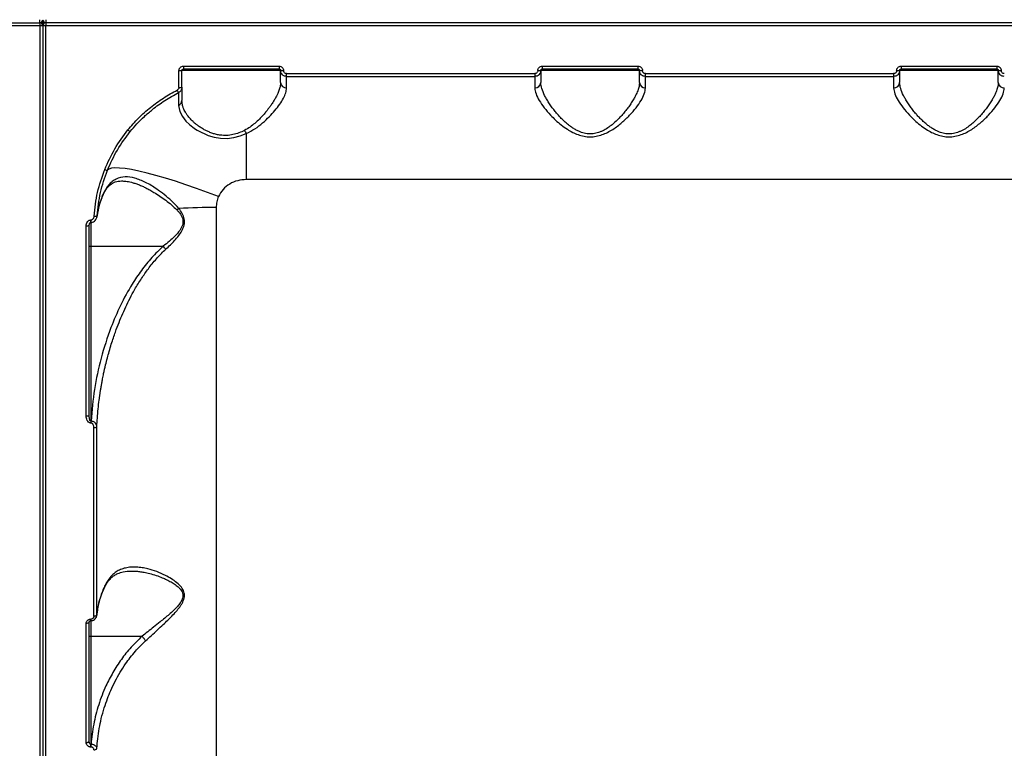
# Model space of a CAD drawing. Header units: millimetres. Extents: x -5718 to 5731, y -4937 to 4872.
# Drawn here: x 305.6 to 634.8, y 1276.7 to 1520.6 of the extents above; entities that cross this region are included whole.
import ezdxf

# ---------------------------------------------------------------- set-up
doc = ezdxf.new("R2010")
doc.units = ezdxf.units.MM
doc.layers.add('DIKOM_ОБЪЕКТ', color=7, linetype='Continuous')
doc.layers.add('DIKOM_РАЗМЕР_ЗОНА', color=7, linetype='Continuous')
doc.styles.add('style1', font='arial.ttf', dxfattribs={"width": 0.8})
doc.dimstyles.new('1-50', dxfattribs={"dimtxt": 300, "dimasz": 200, "dimexe": 100, "dimexo": 0, "dimgap": 100, "dimtad": 0, "dimdec": 0, "dimtxsty": 'style1', "dimcen": 0, "dimclrd": 7, "dimclre": 7, "dimadec": 1, "dimazin": 2, "dimtfac": 1, "dimtdec": 0, "dimtmove": 1, "dimatfit": 3, "dimfxl": 0, "dimlwd": 25, "dimlwe": 18, "dimarcsym": 0})

# ---------------------------------------------------------------- blocks, each defined once
blk = doc.blocks.new('*D14')
at = {"layer": 'Defpoints', "color": 0, "transparency": 16777216}
for p in [(5730.74, 1374.65), (-4872.51, -1263.18), (-4872.51, -4740)]:
    blk.add_point(p, dxfattribs=at)
at = {"layer": 'DIKOM_РАЗМЕР_ЗОНА', "color": 7, "lineweight": 18, "transparency": 16777216}
for p, q in [((5730.74, 1374.65), (5730.74, -4840)), ((-4872.51, -1263.18), (-4872.51, -4840))]:
    blk.add_line(p, q, dxfattribs=at)
at = {"layer": 'DIKOM_РАЗМЕР_ЗОНА', "color": 7, "lineweight": 25, "transparency": 16777216}
for p, q in [((-4672.51, -4740), (259.57, -4740)), ((5530.74, -4740), (1339.35, -4740))]:
    blk.add_line(p, q, dxfattribs=at)
at = {"layer": 'DIKOM_РАЗМЕР_ЗОНА', "color": 7, "transparency": 16777216}
for points in [[(-4672.51, -4706.67), (-4672.51, -4773.33), (-4872.51, -4740)], [(5530.74, -4706.67), (5530.74, -4773.33), (5730.74, -4740)]]:
    blk.add_solid(points, dxfattribs=at)
at = {"layer": 'DIKOM_РАЗМЕР_ЗОНА', "color": 0, "transparency": 16777216, "insert": (799.46, -4740), "char_height": 300, "attachment_point": 5, "style": 'style1'}
blk.add_mtext('10600', dxfattribs=at)
blk = doc.blocks.new('*D13')
at = {"layer": 'Defpoints', "color": 0, "transparency": 16777216}
for p in [(-5521.54, 4872.34), (-1696.24, 4872.34), (580.61, -3721.16)]:
    blk.add_point(p, dxfattribs=at)
at = {"layer": 'DIKOM_РАЗМЕР_ЗОНА', "color": 7, "lineweight": 18, "transparency": 16777216}
for p, q in [((-1696.24, 4872.34), (-5621.54, 4872.34)), ((580.61, -3721.16), (-5621.54, -3721.16))]:
    blk.add_line(p, q, dxfattribs=at)
at = {"layer": 'DIKOM_РАЗМЕР_ЗОНА', "color": 7, "lineweight": 25, "transparency": 16777216}
for p, q in [((-5521.54, 4672.34), (-5521.54, 1701.62)), ((-5521.54, -3521.16), (-5521.54, 785.38))]:
    blk.add_line(p, q, dxfattribs=at)
at = {"layer": 'DIKOM_РАЗМЕР_ЗОНА', "color": 7, "transparency": 16777216}
for points in [[(-5554.87, 4672.34), (-5488.21, 4672.34), (-5521.54, 4872.34)], [(-5554.87, -3521.16), (-5488.21, -3521.16), (-5521.54, -3721.16)]]:
    blk.add_solid(points, dxfattribs=at)
at = {"layer": 'DIKOM_РАЗМЕР_ЗОНА', "color": 0, "transparency": 16777216, "insert": (-5521.54, 1243.5), "char_height": 300, "attachment_point": 5, "rotation": 90, "style": 'style1'}
blk.add_mtext('8600', dxfattribs=at)

msp = doc.modelspace()

# ---------------------------------------------------------------- linework, layer by layer
at = {"layer": 'DIKOM_ОБЪЕКТ', "color": 7, "linetype": 'Continuous', "lineweight": 15}
for p, q in [((-171.69, 1519.58), (312.31, 1519.58)), ((-171.69, 1518.58), (312.31, 1518.58)), ((312.31, 1520.08), (312.31, 1520.58)), ((312.31, 1519.58), (312.31, 1520.08)), ((312.31, 1519.58), (312.31, 1519.08)), ((312.31, 1519.08), (312.31, 1518.58)), ((312.31, 1518.58), (312.31, 1099.58)), ((314.31, 1520.58), (314.31, 1520.08)), ((314.31, 1520.08), (314.31, 1519.58)), ((798.31, 1519.58), (314.31, 1519.58)), ((314.31, 1519.58), (314.31, 1519.08)), ((314.31, 1519.08), (314.31, 1518.58)), ((314.31, 1518.58), (798.31, 1518.58)), ((314.31, 1099.58), (314.31, 1518.58)), ((360.31, 1505.05), (392.31, 1505.05)), ((360.31, 1505.05), (360.31, 1504.08)), ((392.31, 1505.05), (392.31, 1504.08)), ((480.31, 1505.05), (512.31, 1505.05)), ((480.31, 1505.05), (480.31, 1504.08)), ((512.31, 1505.05), (512.31, 1504.08)), ((600.31, 1505.05), (632.31, 1505.05)), ((600.31, 1505.05), (600.31, 1504.08)), ((632.31, 1505.05), (632.31, 1504.08)), ((358.81, 1497.92), (358.81, 1503.54)), ((359.81, 1497.97), (359.81, 1503.58)), ((392.81, 1503.58), (359.81, 1503.58)), ((360.31, 1504.08), (392.31, 1504.08)), ((394.81, 1502.54), (477.81, 1502.54)), ((394.81, 1501.58), (394.81, 1502.54)), ((394.81, 1497.72), (394.81, 1501.58)), ((394.81, 1501.58), (477.81, 1501.58)), ((477.81, 1502.54), (477.81, 1501.58)), ((477.81, 1501.58), (477.81, 1497.72)), ((512.81, 1503.58), (479.81, 1503.58)), ((480.31, 1504.08), (512.31, 1504.08)), ((514.81, 1502.54), (597.81, 1502.54)), ((514.81, 1501.58), (514.81, 1502.54)), ((514.81, 1497.72), (514.81, 1501.58)), ((514.81, 1501.58), (597.81, 1501.58)), ((597.81, 1502.54), (597.81, 1501.58)), ((597.81, 1501.58), (597.81, 1497.72)), ((632.81, 1503.58), (599.81, 1503.58)), ((600.31, 1504.08), (632.31, 1504.08)), ((381.31, 1482.49), (381.31, 1467.08)), ((731.31, 1467.08), (381.31, 1467.08)), ((332.05, 1457.91), (333.24, 1461.5)), ((333.2, 1461.46), (333.3, 1461.84)), ((331.45, 1454.53), (331.86, 1456.94)), ((371.26, 1457.73), (371.26, 1137.58)), ((329.4, 1453.56), (329.31, 1453.56)), ((329.31, 1452.72), (329.31, 1453.56)), ((329.31, 1452.72), (329.4, 1452.72)), ((329.31, 1452.72), (329.31, 1444.77)), ((329.4, 1453.56), (329.4, 1452.72)), ((331.38, 1454.52), (331.48, 1454.95)), ((327.81, 1387.97), (327.81, 1451.61)), ((329.31, 1444.77), (329.31, 1386.24)), ((329.31, 1444.77), (353.56, 1444.77)), ((329.44, 1386.24), (329.31, 1386.24)), ((329.31, 1386.24), (329.31, 1385.6)), ((329.44, 1385.6), (329.44, 1386.24)), ((329.44, 1385.6), (329.31, 1385.6)), ((330.37, 1320.95), (330.37, 1384.13)), ((331.37, 1321.39), (331.37, 1384.43)), ((331.37, 1321.39), (331.28, 1321)), ((327.81, 1278.7), (327.81, 1318.56)), ((329.35, 1319.98), (329.31, 1319.98)), ((329.31, 1319.45), (329.31, 1319.98)), ((329.31, 1319.45), (329.35, 1319.45)), ((329.31, 1319.45), (329.31, 1314.23)), ((329.35, 1319.45), (329.35, 1319.98)), ((329.31, 1314.23), (346.47, 1314.23)), ((329.31, 1314.23), (329.31, 1278.07)), ((346.47, 1314.23), (346.48, 1314.23)), ((329.42, 1278.07), (329.31, 1278.07)), ((329.31, 1277.18), (329.31, 1278.07)), ((329.42, 1277.18), (329.42, 1278.07)), ((329.42, 1277.18), (329.31, 1277.18))]:
    msp.add_line(p, q, dxfattribs=at)
at = {"layer": 'DIKOM_ОБЪЕКТ', "color": 7, "linetype": 'Continuous', "lineweight": 15, "flags": 128}
for points in [[(358.69, 1491.89), (359.06, 1489.89), (359.96, 1488.14), (361.14, 1486.65), (362.37, 1485.46), (363.49, 1484.57), (364.38, 1483.95), (364.95, 1483.59), (365.1, 1483.5), (365.14, 1483.47), (365.15, 1483.47), (365.16, 1483.47), (365.16, 1483.46), (365.16, 1483.46), (365.16, 1483.46), (365.16, 1483.46), (365.16, 1483.46), (365.16, 1483.46), (365.16, 1483.46), (368.6, 1481.85), (370.58, 1481.27), (372.7, 1480.92), (374.9, 1480.86), (377.12, 1481.13), (379.27, 1481.69), (381.31, 1482.49)], [(372.02, 1461.38), (368.33, 1462.78), (364.67, 1464.12), (361.09, 1465.36), (357.61, 1466.51), (354.28, 1467.54), (351.12, 1468.46), (348.16, 1469.24), (345.45, 1469.89), (342.99, 1470.39), (340.82, 1470.74), (338.96, 1470.94), (337.43, 1470.99), (336.24, 1470.88), (335.4, 1470.61), (334.92, 1470.2)], [(327.81, 1387.97), (328.01, 1387.97), (328.2, 1387.99), (328.37, 1388.02), (328.52, 1388.06), (328.65, 1388.11), (328.74, 1388.16), (328.79, 1388.22), (328.81, 1388.28)], [(331.37, 1321.39), (331.34, 1321.3), (331.28, 1321.22), (331.18, 1321.14), (331.05, 1321.08), (330.91, 1321.02), (330.74, 1320.98), (330.56, 1320.96), (330.37, 1320.95)], [(328.81, 1319.04), (328.79, 1318.95), (328.74, 1318.86), (328.65, 1318.77), (328.52, 1318.7), (328.37, 1318.64), (328.2, 1318.6), (328.01, 1318.57), (327.81, 1318.56)], [(327.81, 1278.7), (328.01, 1278.71), (328.2, 1278.74), (328.37, 1278.79), (328.52, 1278.86), (328.65, 1278.95), (328.74, 1279.05), (328.79, 1279.16), (328.81, 1279.27)]]:
    msp.add_lwpolyline(points, dxfattribs=at)
at = {"layer": 'DIKOM_ОБЪЕКТ', "color": 7, "linetype": 'Continuous', "lineweight": 15}
for centre, radius, start, end in [((312.31, 1520.58), 1, 270, 0), ((312.31, 1518.58), 1, 0, 90), ((312.56, 1623.36), 104.78, 269.8633, 270.4102), ((314.31, 1520.58), 1, 180, 270), ((314.31, 1518.58), 1, 90, 180), ((314.06, 1623.31), 104.73, 269.5897, 270.1368), ((359.06, 1510.12), 6.58, 267.8269, 276.5466), ((393.56, 1510.12), 6.58, 263.4515, 272.1745), ((479.06, 1510.12), 6.58, 267.8269, 276.5466), ((513.56, 1510.12), 6.58, 263.4515, 272.1745), ((599.06, 1510.12), 6.58, 267.8269, 276.5466), ((633.56, 1510.12), 6.58, 263.4515, 272.1745), ((394.72, 1499.63), 1.91, 183.0473, 272.7524), ((477.91, 1499.63), 1.91, 267.2476, 356.9527), ((514.72, 1499.63), 1.91, 183.0473, 272.7524), ((597.91, 1499.63), 1.91, 267.2476, 356.9527), ((634.72, 1499.63), 1.91, 183.0473, 272.7524), ((366.94, 1501.16), 9.61, 205.4861, 211.1689), ((359.06, 1502.8), 4.89, 267.0793, 278.8261), ((358.05, 1493.54), 1.76, 291.1362, 358.1696), ((344.17, 1486.29), 3.55, 227.1978, 242.5522), ((387.66, 1486.43), 7.47, 202.8224, 211.8611), ((335.08, 1472.57), 2.38, 242.9166, 266.2324), ((354.6, 1461.86), 6.1, 305.6621, 313.2521), ((371.14, 1221.36), 236.38, 89.9706, 92.9965), ((330.83, 1456.81), 1.97, 259.9097, 289.2682), ((328.06, 1453.27), 1.68, 261.6863, 296.6991), ((330.58, 1385.27), 1.16, 259.9333, 313.4362), ((330.52, 1277.13), 0.928, 260.7111, 335.8956)]:
    msp.add_arc(centre, radius, start, end, dxfattribs=at)
for points, knots in [([(313.31, 1518.93), (313.31, 1519.15), (313.31, 1519.58), (313.31, 1520.02), (313.31, 1520.23)], [0, 0, 0, 0, 0.5, 1, 1, 1, 1]), ([(313.31, 1520.23), (313.31, 1520.02), (313.31, 1519.58), (313.31, 1519.15), (313.31, 1518.93)], [0, 0, 0, 0, 0.5, 1, 1, 1, 1]), ([(313.31, 1518.58), (313.31, 1511.56), (313.31, 1497.43), (313.31, 1476.18), (313.31, 1454.83), (313.31, 1433.46), (313.31, 1412.14), (313.31, 1390.95), (313.31, 1370), (313.31, 1349.4), (313.31, 1329.22), (313.31, 1309.55), (313.31, 1290.48), (313.31, 1272.09), (313.31, 1254.46), (313.31, 1237.64), (313.31, 1221.7), (313.31, 1206.69), (313.31, 1192.66), (313.31, 1179.62), (313.31, 1167.6), (313.31, 1156.56), (313.31, 1146.45), (313.31, 1137.22), (313.31, 1128.9), (313.31, 1121.55), (313.31, 1115.22), (313.31, 1109.96), (313.31, 1105.82), (313.31, 1102.8), (313.31, 1101.1), (313.31, 1100.39), (313.31, 1100.59), (313.31, 1100.6)], [0, 0, 0, 0, 0.032069, 0.064499, 0.09726, 0.130322, 0.163651, 0.197273, 0.231065, 0.264989, 0.299007, 0.33308, 0.367152, 0.40117, 0.435094, 0.468886, 0.502509, 0.535837, 0.568899, 0.60166, 0.63409, 0.66616, 0.698229, 0.730659, 0.76342, 0.796481, 0.82981, 0.863433, 0.897225, 0.931149, 0.965167, 0.999239, 1, 1, 1, 1]), ([(313.31, 1518.58), (313.31, 1511.56), (313.31, 1497.43), (313.31, 1476.18), (313.31, 1454.83), (313.31, 1433.46), (313.31, 1412.14), (313.31, 1390.95), (313.31, 1370), (313.31, 1349.4), (313.31, 1329.22), (313.31, 1309.55), (313.31, 1290.48), (313.31, 1272.09), (313.31, 1254.46), (313.31, 1237.64), (313.31, 1221.7), (313.31, 1206.69), (313.31, 1192.66), (313.31, 1179.62), (313.31, 1167.6), (313.31, 1156.56), (313.31, 1146.45), (313.31, 1137.22), (313.31, 1128.9), (313.31, 1121.55), (313.31, 1115.22), (313.31, 1109.96), (313.31, 1105.82), (313.31, 1102.8), (313.31, 1101.1), (313.31, 1100.39), (313.31, 1100.59), (313.31, 1100.6)], [0, 0, 0, 0, 0.032069, 0.064499, 0.09726, 0.130322, 0.163651, 0.197273, 0.231065, 0.264989, 0.299007, 0.33308, 0.367152, 0.40117, 0.435094, 0.468886, 0.502509, 0.535837, 0.568899, 0.60166, 0.63409, 0.66616, 0.698229, 0.730659, 0.76342, 0.796481, 0.82981, 0.863433, 0.897225, 0.931149, 0.965167, 0.999239, 1, 1, 1, 1]), ([(358.81, 1503.54), (358.84, 1503.74), (358.88, 1504.13), (359.23, 1504.63), (359.72, 1504.98), (360.12, 1505.02), (360.31, 1505.05)], [0, 0, 0, 0, 0.250581, 0.500249, 0.750039, 1, 1, 1, 1]), ([(392.31, 1505.05), (392.51, 1505.02), (392.91, 1504.98), (393.4, 1504.63), (393.75, 1504.13), (393.79, 1503.74), (393.81, 1503.54)], [0, 0, 0, 0, 0.250508, 0.500194, 0.749981, 1, 1, 1, 1]), ([(478.81, 1503.54), (478.84, 1503.74), (478.88, 1504.13), (479.23, 1504.63), (479.72, 1504.98), (480.12, 1505.02), (480.31, 1505.05)], [0, 0, 0, 0, 0.250581, 0.500249, 0.750039, 1, 1, 1, 1]), ([(512.31, 1505.05), (512.51, 1505.02), (512.91, 1504.98), (513.4, 1504.63), (513.75, 1504.13), (513.79, 1503.74), (513.81, 1503.54)], [0, 0, 0, 0, 0.250508, 0.500194, 0.749981, 1, 1, 1, 1]), ([(598.81, 1503.54), (598.84, 1503.74), (598.88, 1504.13), (599.23, 1504.63), (599.72, 1504.98), (600.12, 1505.02), (600.31, 1505.05)], [0, 0, 0, 0, 0.250581, 0.500249, 0.750039, 1, 1, 1, 1]), ([(632.31, 1505.05), (632.51, 1505.02), (632.91, 1504.98), (633.4, 1504.63), (633.75, 1504.13), (633.79, 1503.74), (633.81, 1503.54)], [0, 0, 0, 0, 0.250545, 0.500219, 0.749994, 1, 1, 1, 1]), ([(359.81, 1503.58), (359.82, 1503.62), (359.82, 1503.69), (359.87, 1503.82), (359.94, 1503.92), (360.04, 1504), (360.15, 1504.06), (360.25, 1504.08), (360.31, 1504.08)], [0, 0, 0, 0, 0.147699, 0.280497, 0.500428, 0.629432, 0.755915, 1, 1, 1, 1]), ([(392.31, 1504.08), (392.38, 1504.08), (392.48, 1504.06), (392.59, 1504), (392.69, 1503.92), (392.76, 1503.82), (392.81, 1503.69), (392.81, 1503.62), (392.81, 1503.58)], [0, 0, 0, 0, 0.24426, 0.370801, 0.500015, 0.719686, 0.852399, 1, 1, 1, 1]), ([(394.81, 1501.58), (394.56, 1501.61), (394.17, 1501.65), (393.71, 1501.9), (393.33, 1502.2), (393.04, 1502.61), (392.85, 1503.1), (392.83, 1503.41), (392.81, 1503.58)], [0, 0, 0, 0, 0.24147, 0.368752, 0.500044, 0.701021, 0.838359, 1, 1, 1, 1]), ([(392.81, 1499.53), (392.81, 1500.15), (392.81, 1501.39), (392.81, 1502.63), (392.81, 1503.44), (392.81, 1503.53), (392.81, 1503.58)], [0, 0, 0, 0, 0.25, 0.500002, 0.749986, 1, 1, 1, 1]), ([(394.81, 1502.54), (394.68, 1502.56), (394.42, 1502.59), (394.09, 1502.82), (393.86, 1503.15), (393.83, 1503.41), (393.81, 1503.54)], [0, 0, 0, 0, 0.25076, 0.500072, 0.749935, 1, 1, 1, 1]), ([(479.81, 1503.58), (479.8, 1503.41), (479.78, 1503.1), (479.59, 1502.61), (479.3, 1502.2), (478.92, 1501.9), (478.45, 1501.65), (478.07, 1501.61), (477.81, 1501.58)], [0, 0, 0, 0, 0.161774, 0.299232, 0.500424, 0.631597, 0.758765, 1, 1, 1, 1]), ([(478.81, 1503.54), (478.8, 1503.41), (478.77, 1503.15), (478.54, 1502.82), (478.21, 1502.59), (477.95, 1502.56), (477.81, 1502.54)], [0, 0, 0, 0, 0.250809, 0.500149, 0.749995, 1, 1, 1, 1]), ([(479.81, 1503.58), (479.82, 1503.62), (479.82, 1503.69), (479.87, 1503.82), (479.94, 1503.92), (480.04, 1504), (480.15, 1504.06), (480.25, 1504.08), (480.31, 1504.08)], [0, 0, 0, 0, 0.147699, 0.280497, 0.500428, 0.629432, 0.755915, 1, 1, 1, 1]), ([(479.81, 1503.58), (479.81, 1503.53), (479.81, 1503.44), (479.81, 1502.63), (479.81, 1501.39), (479.81, 1500.15), (479.81, 1499.53)], [0, 0, 0, 0, 0.250001, 0.499998, 0.749986, 1, 1, 1, 1]), ([(512.31, 1504.08), (512.38, 1504.08), (512.48, 1504.06), (512.59, 1504), (512.69, 1503.92), (512.76, 1503.82), (512.81, 1503.69), (512.81, 1503.62), (512.81, 1503.58)], [0, 0, 0, 0, 0.24426, 0.370801, 0.500015, 0.719686, 0.852399, 1, 1, 1, 1]), ([(514.81, 1501.58), (514.56, 1501.61), (514.17, 1501.65), (513.71, 1501.9), (513.33, 1502.2), (513.04, 1502.61), (512.85, 1503.1), (512.83, 1503.41), (512.81, 1503.58)], [0, 0, 0, 0, 0.24147, 0.368752, 0.500044, 0.701021, 0.838359, 1, 1, 1, 1]), ([(512.81, 1499.53), (512.81, 1500.15), (512.81, 1501.39), (512.81, 1502.63), (512.81, 1503.44), (512.81, 1503.53), (512.81, 1503.58)], [0, 0, 0, 0, 0.25, 0.500002, 0.749986, 1, 1, 1, 1]), ([(514.81, 1502.54), (514.68, 1502.56), (514.42, 1502.59), (514.09, 1502.82), (513.86, 1503.15), (513.83, 1503.41), (513.81, 1503.54)], [0, 0, 0, 0, 0.25076, 0.500072, 0.749935, 1, 1, 1, 1]), ([(599.81, 1503.58), (599.8, 1503.41), (599.78, 1503.1), (599.59, 1502.61), (599.3, 1502.2), (598.92, 1501.9), (598.45, 1501.65), (598.07, 1501.61), (597.81, 1501.58)], [0, 0, 0, 0, 0.161776, 0.299248, 0.500419, 0.631594, 0.758763, 1, 1, 1, 1]), ([(598.81, 1503.54), (598.8, 1503.41), (598.77, 1503.15), (598.54, 1502.82), (598.21, 1502.59), (597.95, 1502.56), (597.81, 1502.54)], [0, 0, 0, 0, 0.250809, 0.500149, 0.749995, 1, 1, 1, 1]), ([(599.81, 1503.58), (599.82, 1503.62), (599.82, 1503.69), (599.87, 1503.82), (599.94, 1503.92), (600.04, 1504), (600.15, 1504.06), (600.25, 1504.08), (600.31, 1504.08)], [0, 0, 0, 0, 0.147699, 0.280497, 0.500428, 0.629432, 0.755915, 1, 1, 1, 1]), ([(599.81, 1503.58), (599.81, 1503.53), (599.81, 1503.44), (599.81, 1502.63), (599.81, 1501.39), (599.81, 1500.15), (599.81, 1499.53)], [0, 0, 0, 0, 0.250001, 0.499998, 0.749986, 1, 1, 1, 1]), ([(632.31, 1504.08), (632.38, 1504.08), (632.48, 1504.06), (632.59, 1504), (632.69, 1503.92), (632.76, 1503.82), (632.81, 1503.69), (632.81, 1503.62), (632.81, 1503.58)], [0, 0, 0, 0, 0.244373, 0.370895, 0.500089, 0.719728, 0.852421, 1, 1, 1, 1]), ([(634.81, 1501.58), (634.56, 1501.61), (634.17, 1501.65), (633.71, 1501.9), (633.33, 1502.2), (633.04, 1502.61), (632.85, 1503.1), (632.83, 1503.41), (632.81, 1503.58)], [0, 0, 0, 0, 0.24147, 0.368752, 0.500044, 0.701021, 0.838359, 1, 1, 1, 1]), ([(632.81, 1499.53), (632.81, 1500.15), (632.81, 1501.39), (632.81, 1502.63), (632.81, 1503.44), (632.81, 1503.53), (632.81, 1503.58)], [0, 0, 0, 0, 0.25, 0.500002, 0.749986, 1, 1, 1, 1]), ([(634.81, 1502.54), (634.68, 1502.56), (634.42, 1502.59), (634.09, 1502.82), (633.86, 1503.15), (633.83, 1503.41), (633.81, 1503.54)], [0, 0, 0, 0, 0.25076, 0.500072, 0.749935, 1, 1, 1, 1]), ([(392.81, 1499.53), (392.79, 1499.18), (392.75, 1498.46), (392.41, 1497.24), (391.94, 1496.06), (391.39, 1494.92), (390.82, 1493.9), (390.16, 1492.81), (389.6, 1491.98), (389.16, 1491.37), (388.89, 1491), (388.49, 1490.48), (388.12, 1490.01), (387.84, 1489.66), (387.6, 1489.37), (387.25, 1488.95), (386.73, 1488.38), (386.23, 1487.83), (385.41, 1486.99), (384.25, 1485.91), (382.61, 1484.59), (381.39, 1483.89), (380.77, 1483.53)], [0, 0, 0, 0, 0.082271, 0.165061, 0.249516, 0.309909, 0.374759, 0.433055, 0.499654, 0.517771, 0.538696, 0.562429, 0.606248, 0.618711, 0.622582, 0.654688, 0.690175, 0.721699, 0.749263, 0.836597, 0.917357, 1, 1, 1, 1]), ([(512.81, 1499.53), (512.78, 1499.11), (512.72, 1498.27), (512.26, 1496.81), (511.64, 1495.39), (510.9, 1494.01), (510.12, 1492.76), (509.23, 1491.45), (508.25, 1490.15), (507.18, 1488.86), (505.98, 1487.55), (504.7, 1486.31), (503.3, 1485.13), (501.81, 1484.08), (500.4, 1483.31), (499.19, 1482.84), (497.94, 1482.48), (496.29, 1482.29), (494.65, 1482.49), (493.4, 1482.86), (492.41, 1483.25), (491.36, 1483.78), (490.29, 1484.45), (489.26, 1485.2), (488.21, 1486.07), (487.17, 1487.04), (486.18, 1488.06), (485.25, 1489.1), (484.32, 1490.23), (483.4, 1491.45), (482.51, 1492.75), (481.73, 1494.01), (480.86, 1495.64), (480.03, 1497.57), (479.88, 1498.88), (479.81, 1499.53)], [0, 0, 0, 0, 0.040998, 0.082344, 0.124891, 0.154487, 0.187341, 0.218628, 0.249981, 0.281136, 0.312219, 0.346077, 0.374813, 0.406154, 0.437601, 0.453647, 0.468866, 0.500412, 0.53175, 0.546994, 0.563076, 0.583522, 0.604368, 0.625701, 0.648235, 0.674034, 0.69983, 0.723914, 0.750438, 0.781456, 0.812591, 0.845469, 0.875081, 0.937255, 1, 1, 1, 1]), ([(632.81, 1499.53), (632.78, 1499.11), (632.72, 1498.27), (632.26, 1496.81), (631.64, 1495.39), (630.9, 1494.01), (630.12, 1492.76), (629.23, 1491.45), (628.25, 1490.15), (627.18, 1488.86), (625.98, 1487.55), (624.7, 1486.31), (623.3, 1485.13), (621.81, 1484.08), (620.4, 1483.31), (619.19, 1482.84), (617.94, 1482.48), (616.29, 1482.29), (614.65, 1482.49), (613.4, 1482.86), (612.41, 1483.25), (611.36, 1483.78), (610.29, 1484.45), (609.26, 1485.2), (608.21, 1486.07), (607.17, 1487.04), (606.18, 1488.06), (605.25, 1489.1), (604.32, 1490.23), (603.4, 1491.45), (602.51, 1492.75), (601.73, 1494.01), (600.86, 1495.64), (600.03, 1497.57), (599.88, 1498.88), (599.81, 1499.53)], [0, 0, 0, 0, 0.040998, 0.082344, 0.124891, 0.154487, 0.187341, 0.218628, 0.249981, 0.281136, 0.312219, 0.346077, 0.374813, 0.406156, 0.437601, 0.453646, 0.468865, 0.500412, 0.53175, 0.546994, 0.563076, 0.583521, 0.604367, 0.625701, 0.648235, 0.674034, 0.69983, 0.723914, 0.750438, 0.781456, 0.812592, 0.845469, 0.875081, 0.937255, 1, 1, 1, 1]), ([(341.76, 1483.68), (342.92, 1485.04), (345.25, 1487.74), (349.27, 1491.29), (353.58, 1494.47), (356.7, 1496.17), (358.27, 1497.02)], [0, 0, 0, 0, 0.250711, 0.501318, 0.750668, 1, 1, 1, 1]), ([(342.53, 1483.14), (343.26, 1484.01), (344.75, 1485.76), (347.24, 1488.23), (350.31, 1490.88), (354.09, 1493.66), (357.15, 1495.33), (358.72, 1496.18)], [0, 0, 0, 0, 0.162772, 0.3299, 0.501384, 0.744009, 1, 1, 1, 1]), ([(358.81, 1497.92), (358.81, 1497.83), (358.79, 1497.64), (358.68, 1497.39), (358.5, 1497.17), (358.34, 1497.07), (358.27, 1497.02)], [0, 0, 0, 0, 0.251026, 0.50046, 0.750317, 1, 1, 1, 1]), ([(358.72, 1496.18), (358.72, 1496.13), (358.71, 1496.02), (358.71, 1495.16), (358.7, 1493.85), (358.69, 1492.55), (358.69, 1491.89)], [0, 0, 0, 0, 0.251221, 0.501661, 0.750071, 1, 1, 1, 1]), ([(359.81, 1497.97), (359.79, 1497.74), (359.75, 1497.31), (359.45, 1496.78), (359.1, 1496.41), (358.84, 1496.25), (358.72, 1496.18)], [0, 0, 0, 0, 0.314026, 0.585466, 0.814181, 1, 1, 1, 1]), ([(359.81, 1497.97), (359.81, 1497.91), (359.81, 1497.8), (359.81, 1496.9), (359.81, 1495.52), (359.81, 1494.16), (359.81, 1493.48)], [0, 0, 0, 0, 0.251297, 0.50178, 0.750472, 1, 1, 1, 1]), ([(381.31, 1482.49), (382.32, 1483), (384.32, 1484.02), (386.84, 1486.01), (389.06, 1488.09), (390.98, 1490.2), (392.58, 1492.3), (393.8, 1494.29), (394.64, 1496.15), (394.76, 1497.2), (394.81, 1497.72)], [0, 0, 0, 0, 0.125521, 0.250805, 0.375127, 0.500352, 0.625269, 0.750527, 0.875167, 1, 1, 1, 1]), ([(477.81, 1497.72), (477.9, 1497.09), (478.06, 1495.83), (479.22, 1493.55), (480.88, 1491.13), (482.8, 1488.9), (484.75, 1486.95), (486.61, 1485.35), (488.53, 1483.96), (490.41, 1482.87), (492.28, 1482.05), (494.24, 1481.51), (496.3, 1481.32), (498.36, 1481.51), (500.32, 1482.05), (502.19, 1482.86), (504.48, 1484.18), (507.02, 1486.13), (509.6, 1488.62), (511.75, 1491.14), (513.41, 1493.57), (514.57, 1495.84), (514.73, 1497.1), (514.81, 1497.72)], [0, 0, 0, 0, 0.062838, 0.125033, 0.187552, 0.24966, 0.291551, 0.333636, 0.374497, 0.40709, 0.437193, 0.469233, 0.499809, 0.53042, 0.56249, 0.592658, 0.62533, 0.687939, 0.750117, 0.812756, 0.875168, 0.937672, 1, 1, 1, 1]), ([(597.81, 1497.72), (597.9, 1497.09), (598.06, 1495.83), (599.22, 1493.55), (600.88, 1491.13), (602.8, 1488.9), (604.75, 1486.95), (606.61, 1485.35), (608.53, 1483.96), (610.41, 1482.87), (612.28, 1482.05), (614.24, 1481.51), (616.3, 1481.32), (618.36, 1481.51), (620.32, 1482.05), (622.19, 1482.86), (624.48, 1484.18), (627.02, 1486.13), (629.6, 1488.62), (631.75, 1491.14), (633.41, 1493.57), (634.57, 1495.84), (634.73, 1497.1), (634.81, 1497.72)], [0, 0, 0, 0, 0.062838, 0.125033, 0.187552, 0.24966, 0.291551, 0.333636, 0.374497, 0.40709, 0.437193, 0.469233, 0.499809, 0.53042, 0.56249, 0.592658, 0.62533, 0.687939, 0.750117, 0.812756, 0.875168, 0.937672, 1, 1, 1, 1]), ([(380.77, 1483.53), (380.15, 1483.24), (378.91, 1482.65), (376.88, 1482.05), (374.78, 1481.78), (372.92, 1481.87), (371.37, 1482.15), (370.08, 1482.52), (368.9, 1482.97), (367.78, 1483.49), (366.72, 1484.07), (365.78, 1484.68), (364.95, 1485.27), (364.23, 1485.85), (363.55, 1486.46), (362.94, 1487.06), (362.38, 1487.67), (361.84, 1488.32), (361.47, 1488.83), (361.18, 1489.28), (360.91, 1489.71), (360.62, 1490.27), (360.37, 1490.81), (360.1, 1491.53), (359.87, 1492.41), (359.83, 1493.14), (359.81, 1493.48)], [0, 0, 0, 0, 0.062593, 0.125257, 0.187738, 0.250339, 0.291467, 0.333117, 0.375758, 0.414038, 0.455597, 0.500496, 0.532646, 0.567595, 0.605349, 0.639648, 0.671858, 0.708702, 0.750182, 0.757354, 0.783384, 0.8217, 0.85071, 0.874642, 0.941355, 1, 1, 1, 1]), ([(333.99, 1470.45), (335.03, 1472.8), (337.12, 1477.5), (340.21, 1481.62), (341.76, 1483.68)], [0, 0, 0, 0, 0.500002, 1, 1, 1, 1]), ([(334.92, 1470.2), (335.94, 1472.5), (337.98, 1477.09), (341.01, 1481.12), (342.53, 1483.14)], [0, 0, 0, 0, 0.500006, 1, 1, 1, 1]), ([(330.48, 1454.87), (330.76, 1457.53), (331.31, 1462.85), (333.1, 1467.92), (333.99, 1470.45)], [0, 0, 0, 0, 0.5, 1, 1, 1, 1]), ([(331.48, 1454.95), (331.75, 1457.55), (332.29, 1462.76), (334.04, 1467.72), (334.92, 1470.2)], [0, 0, 0, 0, 0.500043, 1, 1, 1, 1]), ([(333.15, 1461.27), (333.54, 1462.12), (334.33, 1463.83), (335.81, 1465.43), (337.49, 1466.44), (338.88, 1466.56), (339.59, 1466.62)], [0, 0, 0, 0, 0.243377, 0.488989, 0.740582, 1, 1, 1, 1]), ([(358.79, 1457.41), (358, 1458.26), (356.43, 1459.96), (353.89, 1462.09), (350.96, 1464.26), (347.64, 1466.25), (344.08, 1467.68), (340.75, 1468.14), (338.24, 1467.56), (336.46, 1466.43), (335.26, 1465.25), (334.18, 1463.75), (333.59, 1462.48), (333.3, 1461.84)], [0, 0, 0, 0, 0.084178, 0.167638, 0.251363, 0.375752, 0.500682, 0.624979, 0.749714, 0.812347, 0.874889, 0.937044, 1, 1, 1, 1]), ([(339.57, 1466.61), (340.07, 1466.6), (341.16, 1466.56), (342.67, 1466.25), (344.09, 1465.84), (345.33, 1465.4), (346.57, 1464.87), (347.82, 1464.28), (349.1, 1463.6), (350.65, 1462.71), (352.43, 1461.57), (354.39, 1460.18), (356.33, 1458.66), (357.55, 1457.49), (358.16, 1456.9)], [0, 0, 0, 0, 0.090233, 0.193214, 0.257797, 0.325144, 0.395279, 0.456708, 0.523726, 0.596339, 0.697551, 0.798323, 0.89889, 1, 1, 1, 1]), ([(381.31, 1467.08), (380.35, 1467.01), (378.42, 1466.86), (375.75, 1465.69), (373.44, 1463.89), (372.5, 1462.22), (372.02, 1461.38)], [0, 0, 0, 0, 0.24975, 0.499572, 0.749305, 1, 1, 1, 1]), ([(333.3, 1461.84), (332.88, 1460.71), (332.04, 1458.45), (331.66, 1456.12), (331.48, 1454.95)], [0, 0, 0, 0, 0.499049, 1, 1, 1, 1]), ([(372.02, 1461.38), (371.8, 1460.79), (371.36, 1459.61), (371.3, 1458.36), (371.26, 1457.73)], [0, 0, 0, 0, 0.498761, 1, 1, 1, 1]), ([(358.16, 1456.9), (358.39, 1456.66), (358.81, 1456.2), (359.37, 1455.43), (359.81, 1454.62), (360.11, 1453.71), (360.17, 1452.76), (360, 1451.82), (359.62, 1450.91), (358.84, 1449.63), (357.5, 1448.13), (355.61, 1446.4), (354.27, 1445.33), (353.56, 1444.77)], [0, 0, 0, 0, 0.066573, 0.125491, 0.191623, 0.250936, 0.313265, 0.376832, 0.435712, 0.50204, 0.664817, 0.822326, 1, 1, 1, 1]), ([(354.41, 1443.77), (354.93, 1444.25), (355.92, 1445.17), (357.39, 1446.69), (358.71, 1448.23), (359.68, 1449.68), (360.26, 1450.87), (360.57, 1451.86), (360.7, 1452.87), (360.62, 1453.88), (360.35, 1454.86), (359.79, 1456.08), (359.18, 1456.88), (358.79, 1457.41)], [0, 0, 0, 0, 0.130499, 0.249766, 0.384666, 0.498618, 0.564026, 0.623933, 0.686753, 0.749134, 0.809284, 0.874636, 1, 1, 1, 1]), ([(327.81, 1451.61), (327.83, 1451.83), (327.87, 1452.28), (328.11, 1452.81), (328.39, 1453.17), (328.66, 1453.38), (328.97, 1453.53), (329.2, 1453.55), (329.31, 1453.56)], [0, 0, 0, 0, 0.249688, 0.498858, 0.627715, 0.749463, 0.876847, 1, 1, 1, 1]), ([(328.8, 1451.74), (328.81, 1451.88), (328.84, 1452.15), (328.97, 1452.44), (329.1, 1452.61), (329.18, 1452.68), (329.24, 1452.71), (329.28, 1452.72), (329.3, 1452.72), (329.31, 1452.72)], [0, 0, 0, 0, 0.345118, 0.647669, 0.769438, 0.863288, 0.899891, 0.932337, 1, 1, 1, 1]), ([(329.4, 1453.56), (329.48, 1453.57), (329.63, 1453.58), (329.92, 1453.72), (330.2, 1454), (330.42, 1454.41), (330.46, 1454.72), (330.48, 1454.87)], [0, 0, 0, 0, 0.122602, 0.251163, 0.500827, 0.750211, 1, 1, 1, 1]), ([(329.4, 1452.72), (329.58, 1452.74), (329.98, 1452.77), (330.59, 1453.11), (331.15, 1453.73), (331.32, 1454.27), (331.42, 1454.55)], [0, 0, 0, 0, 0.17768, 0.418314, 0.69382, 1, 1, 1, 1]), ([(328.81, 1388.28), (328.81, 1395.22), (328.81, 1409.1), (328.81, 1430.3), (328.81, 1444.61), (328.81, 1451.77)], [0, 0, 0, 0, 0.333314, 0.666682, 1, 1, 1, 1]), ([(328.81, 1444.93), (328.82, 1444.91), (328.84, 1444.87), (328.95, 1444.82), (329.12, 1444.78), (329.25, 1444.77), (329.31, 1444.77)], [0, 0, 0, 0, 0.24997, 0.499942, 0.75, 1, 1, 1, 1]), ([(353.57, 1444.77), (352.26, 1443.52), (349.61, 1441), (346.2, 1436.7), (342.63, 1431.39), (339.17, 1425), (335.63, 1416.74), (332.65, 1407.36), (330.37, 1396.88), (329.75, 1389.79), (329.44, 1386.24)], [0, 0, 0, 0, 0.082057, 0.166203, 0.251146, 0.375982, 0.501225, 0.667557, 0.833531, 1, 1, 1, 1]), ([(331.37, 1384.43), (331.42, 1385.38), (331.53, 1387.34), (331.79, 1390.29), (332.05, 1392.64), (332.28, 1394.34), (332.44, 1395.45), (332.62, 1396.61), (332.82, 1397.83), (333.04, 1399.11), (333.31, 1400.55), (333.72, 1402.54), (334.24, 1404.86), (334.86, 1407.34), (335.5, 1409.65), (336.17, 1411.91), (336.87, 1414.06), (337.71, 1416.51), (338.74, 1419.22), (340, 1422.25), (341.35, 1425.2), (342.79, 1428.06), (344.52, 1431.17), (346.5, 1434.36), (348.93, 1437.76), (351.5, 1440.92), (353.47, 1442.85), (354.41, 1443.77)], [0, 0, 0, 0, 0.044238, 0.091322, 0.137518, 0.153825, 0.171078, 0.189273, 0.208406, 0.228474, 0.249474, 0.276245, 0.322589, 0.35952, 0.394959, 0.433421, 0.468343, 0.499748, 0.553019, 0.601946, 0.651545, 0.702295, 0.749417, 0.814847, 0.874682, 0.940271, 1, 1, 1, 1]), ([(353.56, 1444.77), (353.56, 1444.77), (353.57, 1444.77), (353.57, 1444.77), (353.57, 1444.77), (353.57, 1444.77)], [0, 0, 0, 0, 0.547554, 0.776858, 1, 1, 1, 1]), ([(354.41, 1443.77), (354.28, 1443.94), (354.03, 1444.28), (353.72, 1444.61), (353.57, 1444.77)], [0, 0, 0, 0, 0.49998, 1, 1, 1, 1]), ([(329.31, 1385.6), (329.25, 1385.61), (329.11, 1385.61), (328.86, 1385.7), (328.47, 1385.95), (328.1, 1386.49), (327.86, 1387.21), (327.83, 1387.72), (327.81, 1387.97)], [0, 0, 0, 0, 0.062107, 0.125984, 0.251336, 0.50072, 0.750367, 1, 1, 1, 1]), ([(329.31, 1386.24), (329.3, 1386.24), (329.27, 1386.24), (329.21, 1386.28), (329.1, 1386.4), (328.98, 1386.72), (328.84, 1387.37), (328.83, 1387.92), (328.81, 1388.28)], [0, 0, 0, 0, 0.018409, 0.038758, 0.089933, 0.250056, 0.500305, 1, 1, 1, 1]), ([(331.37, 1384.43), (331.35, 1384.62), (331.3, 1385), (331.02, 1385.46), (330.69, 1385.8), (330.35, 1386.02), (329.92, 1386.19), (329.6, 1386.22), (329.44, 1386.24)], [0, 0, 0, 0, 0.219489, 0.449969, 0.574132, 0.70619, 0.849038, 1, 1, 1, 1]), ([(330.37, 1384.13), (330.37, 1384.28), (330.35, 1384.6), (330.22, 1384.98), (330.06, 1385.26), (329.89, 1385.44), (329.68, 1385.57), (329.52, 1385.59), (329.44, 1385.6)], [0, 0, 0, 0, 0.248554, 0.497965, 0.6298, 0.748863, 0.87904, 1, 1, 1, 1]), ([(347.66, 1312.73), (348.31, 1313.32), (349.62, 1314.52), (351.59, 1316.34), (353.42, 1318.04), (355.04, 1319.58), (356.5, 1321.04), (357.86, 1322.49), (358.92, 1323.78), (359.64, 1324.82), (360.27, 1325.93), (360.67, 1327.11), (360.68, 1328.3), (360.49, 1329.13), (360.13, 1329.91), (359.41, 1330.98), (358.12, 1332.23), (356.3, 1333.53), (354.02, 1334.8), (351.38, 1335.95), (348.75, 1336.77), (346.49, 1337.22), (344.6, 1337.42), (342.74, 1337.4), (340.95, 1337.14), (339.29, 1336.62), (337.89, 1335.88), (336.72, 1334.98), (335.41, 1333.66), (334.64, 1332.3), (334.13, 1331.38)], [0, 0, 0, 0, 0.041643, 0.083696, 0.124972, 0.157243, 0.187406, 0.220907, 0.250003, 0.266492, 0.281493, 0.312901, 0.328437, 0.344388, 0.359458, 0.375966, 0.415569, 0.458309, 0.500813, 0.562965, 0.625434, 0.667086, 0.708647, 0.749763, 0.793194, 0.834678, 0.874559, 0.906259, 0.937181, 1, 1, 1, 1]), ([(334.08, 1330.82), (334.36, 1331.36), (334.9, 1332.38), (335.8, 1333.44), (336.6, 1334.17), (337.42, 1334.75), (338.53, 1335.35), (340.31, 1335.94), (341.92, 1336.03), (342.84, 1336.08)], [0, 0, 0, 0, 0.142806, 0.273914, 0.373509, 0.445639, 0.57209, 0.755651, 1, 1, 1, 1]), ([(342.79, 1336.08), (343.26, 1336.07), (344.19, 1336.06), (345.65, 1335.91), (347.26, 1335.66), (349.13, 1335.24), (351.16, 1334.64), (353.07, 1333.94), (354.73, 1333.2), (356.2, 1332.44), (357.62, 1331.55), (358.73, 1330.65), (359.46, 1329.81), (359.89, 1329.08), (360.14, 1328.3), (360.15, 1327.45), (359.89, 1326.46), (359.27, 1325.38), (358.26, 1324.13), (357, 1322.86), (355.55, 1321.56), (354.06, 1320.29), (352.33, 1318.88), (350.43, 1317.36), (348.4, 1315.75), (347.11, 1314.73), (346.47, 1314.23)], [0, 0, 0, 0, 0.042579, 0.083985, 0.12906, 0.182971, 0.245018, 0.302762, 0.34597, 0.389229, 0.432748, 0.476671, 0.500016, 0.520627, 0.543094, 0.564578, 0.585413, 0.618322, 0.65215, 0.695584, 0.739228, 0.782733, 0.826089, 0.888564, 0.944903, 1, 1, 1, 1]), ([(331.36, 1321.03), (331.56, 1322.66), (331.98, 1326.04), (333.38, 1329.25), (334.1, 1330.92)], [0, 0, 0, 0, 0.481694, 1, 1, 1, 1]), ([(334.13, 1331.38), (333.89, 1330.85), (333.33, 1329.63), (332.58, 1327.54), (331.95, 1325.26), (331.56, 1323.15), (331.42, 1321.9), (331.37, 1321.39)], [0, 0, 0, 0, 0.165924, 0.377378, 0.633178, 0.849645, 1, 1, 1, 1]), ([(334.07, 1330.86), (334.07, 1330.86), (334.13, 1330.94), (334.16, 1331.12), (334.14, 1331.3), (334.13, 1331.38)], [0, 0, 0, 0, 0.035033, 0.534123, 1, 1, 1, 1]), ([(329.35, 1319.45), (329.56, 1319.47), (330, 1319.51), (330.6, 1319.84), (331.1, 1320.36), (331.25, 1320.8), (331.32, 1321.03)], [0, 0, 0, 0, 0.230502, 0.476671, 0.733868, 1, 1, 1, 1]), ([(330.37, 1320.95), (330.36, 1320.83), (330.33, 1320.58), (330.14, 1320.31), (329.93, 1320.15), (329.75, 1320.05), (329.56, 1319.99), (329.42, 1319.98), (329.35, 1319.98)], [0, 0, 0, 0, 0.249947, 0.49918, 0.625409, 0.749538, 0.875435, 1, 1, 1, 1]), ([(327.81, 1318.56), (327.83, 1318.74), (327.88, 1319.1), (328.15, 1319.49), (328.45, 1319.73), (328.72, 1319.87), (329.01, 1319.96), (329.21, 1319.97), (329.31, 1319.98)], [0, 0, 0, 0, 0.249991, 0.499187, 0.625158, 0.749504, 0.875044, 1, 1, 1, 1]), ([(328.74, 1318.86), (328.76, 1318.95), (328.78, 1319.11), (328.92, 1319.31), (329.1, 1319.43), (329.24, 1319.45), (329.31, 1319.45)], [0, 0, 0, 0, 0.274599, 0.530369, 0.765463, 1, 1, 1, 1]), ([(328.81, 1279.27), (328.81, 1285.73), (328.81, 1298.64), (328.81, 1312.24), (328.81, 1319.04)], [0, 0, 0, 0, 0.5, 1, 1, 1, 1]), ([(328.81, 1314.39), (328.82, 1314.37), (328.84, 1314.33), (328.95, 1314.27), (329.12, 1314.24), (329.25, 1314.23), (329.31, 1314.23)], [0, 0, 0, 0, 0.249967, 0.499968, 0.75001, 1, 1, 1, 1]), ([(346.48, 1314.23), (345.22, 1313.03), (342.7, 1310.62), (339.48, 1306.54), (336.68, 1302.2), (334.08, 1297.15), (331.86, 1291.35), (330.14, 1284.8), (329.66, 1280.32), (329.42, 1278.07)], [0, 0, 0, 0, 0.125385, 0.250755, 0.37652, 0.501505, 0.666249, 0.832959, 1, 1, 1, 1]), ([(347.66, 1312.73), (347.59, 1312.84), (347.45, 1313.07), (347.16, 1313.46), (346.83, 1313.86), (346.59, 1314.11), (346.48, 1314.23)], [0, 0, 0, 0, 0.245765, 0.500016, 0.754252, 1, 1, 1, 1]), ([(331.37, 1276.75), (331.45, 1277.81), (331.63, 1280.04), (332.13, 1283.35), (332.85, 1286.82), (333.78, 1290.17), (334.86, 1293.32), (336.07, 1296.31), (337.46, 1299.23), (339.11, 1302.19), (341.29, 1305.57), (344.04, 1309.17), (346.49, 1311.58), (347.66, 1312.73)], [0, 0, 0, 0, 0.079829, 0.167242, 0.250576, 0.344163, 0.426839, 0.498688, 0.583943, 0.667125, 0.749325, 0.880527, 1, 1, 1, 1]), ([(329.31, 1277.18), (329.2, 1277.18), (328.98, 1277.2), (328.68, 1277.31), (328.41, 1277.47), (328.12, 1277.74), (327.87, 1278.16), (327.83, 1278.52), (327.81, 1278.7)], [0, 0, 0, 0, 0.123843, 0.250595, 0.373258, 0.501547, 0.751012, 1, 1, 1, 1]), ([(329.31, 1278.07), (329.29, 1278.08), (329.24, 1278.08), (329.14, 1278.14), (329, 1278.3), (328.85, 1278.69), (328.83, 1279.04), (328.81, 1279.27)], [0, 0, 0, 0, 0.051566, 0.108485, 0.250677, 0.500445, 1, 1, 1, 1]), ([(331.37, 1276.75), (331.34, 1276.9), (331.29, 1277.21), (330.95, 1277.56), (330.58, 1277.8), (330.23, 1277.94), (329.84, 1278.04), (329.56, 1278.06), (329.42, 1278.07)], [0, 0, 0, 0, 0.232336, 0.474178, 0.601089, 0.731646, 0.864599, 1, 1, 1, 1]), ([(330.37, 1276.21), (330.36, 1276.32), (330.34, 1276.55), (330.18, 1276.82), (330, 1276.99), (329.82, 1277.09), (329.63, 1277.16), (329.49, 1277.17), (329.42, 1277.18)], [0, 0, 0, 0, 0.248763, 0.498275, 0.626259, 0.749267, 0.875306, 1, 1, 1, 1])]:
    msp.add_open_spline(points, degree=3, knots=knots, dxfattribs=at)

# ---------------------------------------------------------------- dimensions: what is measured, and where the dimension line sits
at = {"layer": 'DIKOM_РАЗМЕР_ЗОНА'}
dim = msp.add_linear_dim(base=(-5521.54, 4872.34), p1=(580.61, -3721.16), p2=(-1696.24, 4872.34), angle=90, text='8600', dimstyle='1-50', override={"dimscale": 1, "dimtix": 0, "dimtofl": 1, "dimtmove": 1, "dimatfit": 3}, dxfattribs=at)
dim.commit()
dim.dimension.update_dxf_attribs({"geometry": '*D13', "text_midpoint": (-5521.54, 1243.5), "dimtype": 160})
dim = msp.add_linear_dim(base=(-4872.51, -4740), p1=(5730.74, 1374.65), p2=(-4872.51, -1263.18), text='10600', dimstyle='1-50', override={"dimscale": 1, "dimtix": 0, "dimtofl": 1, "dimtmove": 1, "dimatfit": 3}, dxfattribs=at)
dim.commit()
dim.dimension.update_dxf_attribs({"geometry": '*D14', "text_midpoint": (799.46, -4740), "dimtype": 160})

doc.saveas('drawing.dxf')
